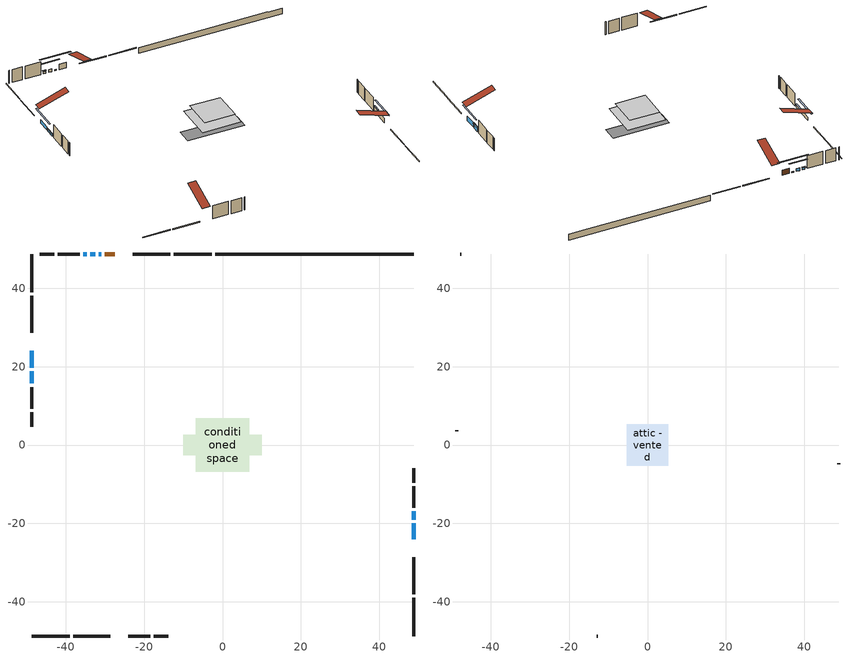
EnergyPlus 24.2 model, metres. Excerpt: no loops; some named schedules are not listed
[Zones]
conditioned space
 floor adiabatic (AdiabaticFloorConstruction): -6.78,-6.78 -6.78,6.78 6.78,6.78 6.78,-6.78 z2.9
 floor foundation (Slab1 construction): -9.99,-2.66 -9.99,2.66 9.99,2.66 9.99,-2.66 z-1.75
 wall outside (RimJoist1 construction): -2.76,48.77 -12.47,48.77 / -48.77,-48.77 -39.05,-48.77 / -48.77,48.77 -48.77,39.05 / 48.77,-48.77 48.77,-39.05 z0.46:0.76
 wall outside (RimJoist2 construction): -13.4,48.77 -22.89,48.77 / -38.13,-48.77 -28.64,-48.77 / -48.77,38.13 -48.77,28.64 / 48.77,-38.13 48.77,-28.64 z0.46:0.76
 wall outside (AdiabaticWallConstruction 1): -27.5,48.77 -30.02,48.77 z0.46:2.49
 wall outside (AdiabaticWallConstruction): 48.77,-24.03 48.77,-20.01 z0.46:2.23; -30.94,48.77 -31.63,48.77 z0.46:0.76; -32.55,48.77 -33.75,48.77 z0.46:1.51; -48.77,24.03 -48.77,19.79 z0.46:1.7; 48.77,-19.08 48.77,-16.98 z0.46:2.3; -34.68,48.77 -35.56,48.77 z0.46:1.24; -48.77,18.86 -48.77,15.73 z0.46:1.38
 wall outside (Wall1 construction): -36.49,48.77 -42.02,48.77 / -24.03,-48.77 -18.51,-48.77 / -48.77,14.8 -48.77,9.28 / 48.77,-16.05 48.77,-10.53 z0.46:5.34
 wall outside (Wall2 construction): -42.94,48.77 -46.64,48.77 / -17.58,-48.77 -13.88,-48.77 / -48.77,8.35 -48.77,4.66 / 48.77,-9.6 48.77,-5.9 z0.46:5.34
 wall foundation (FoundationWall1 construction): -1.83,48.77,-1.75 -1.83,48.77,0.46 43.71,48.77,0.46 43.71,48.77,0.42 48.77,48.77,0.42 48.77,48.77,-1.75
 window (WindowConstruction): 48.77,-24.03 48.77,-20.01 z0.46:2.23
 window (WindowConstruction 6): -30.94,48.77 -31.62,48.77 z0.46:0.76
 window (WindowConstruction 1): -32.55,48.77 -33.75,48.77 z0.46:1.51
 window (WindowConstruction 2): -48.77,24.03 -48.77,19.79 z0.46:1.7
 window (WindowConstruction 3): 48.77,-19.08 48.77,-16.98 z0.46:2.3
 window (WindowConstruction 4): -34.68,48.77 -35.56,48.77 z0.46:1.24
 window (WindowConstruction 5): -48.77,18.86 -48.77,15.73 z0.46:1.38
 door (Door): -27.5,48.77 -30.02,48.77 z0.46:2.49
 ceiling adiabatic (AdiabaticFloorConstruction): 6.78,-6.78 6.78,6.78 -6.78,6.78 -6.78,-6.78 z2.9
attic - vented
 floor to conditioned space (Floor1 construction Reversed): -5.36,-5.36 -5.36,5.36 5.36,5.36 5.36,-5.36 z5.34
 wall outside (Wall3 construction): -47.57,48.77 -47.84,48.77 / -12.95,-48.77 -12.68,-48.77 / -48.77,3.73 -48.77,3.45 / 48.77,-4.97 48.77,-4.7 z0.46:5.34
 roof outside (Roof1 construction): -26.57,48.77,5.34 -26.57,38.34,8.81 -23.82,38.34,8.81 -23.82,48.77,5.34; -24.96,-48.77,5.34 -24.96,-38.34,8.81 -27.71,-38.34,8.81 -27.71,-48.77,5.34; -48.77,24.96,5.34 -38.34,24.96,8.81 -38.34,27.71,8.81 -48.77,27.71,5.34; 48.77,-24.96,5.34 38.34,-24.96,8.81 38.34,-27.71,8.81 48.77,-27.71,5.34
shading: 48.77,-17.29 48.77,-26.75 49.18,-26.75 49.18,-17.29 z4.95; -36.77,48.77 -25.79,48.77 -25.79,49.18 -36.77,49.18 z5.91; -36.47,48.77 -29.83,48.77 -29.83,49.18 -36.47,49.18 z4.23; -48.77,17.07 -48.77,26.75 -49.18,26.75 -49.18,17.07 z4.42; 48.77,-16.78 48.77,-19.28 49.18,-19.28 49.18,-16.78 z2.51; -35.76,48.77 -34.48,48.77 -34.48,49.18 -35.76,49.18 z1.44; -48.77,15.53 -48.77,19.06 -49.18,19.06 -49.18,15.53 z1.58
[Building]
Building 1: Terrain=Suburbs
[Site:Location]
Winnipeg Intl AP_MB: Latitude {deg}=49.91; Longitude {deg}=-97.24; Time Zone {hr}=-6; Elevation {m}=239; Keep Site Location Information=Yes
[Site:GroundTemperature:Shallow]
-2.46526, -5.11642, -5.32873, -4.07063, 0.979979, 6.00706, 10.3653, 13.1261, 13.3606, 11.1152, 6.8681, 1.99523
[Site:WaterMainsTemperature]
Calculation Method=Schedule; Temperature Schedule=mains temperature schedule
[Material] Roughness=Rough; Thermal Absorptance=0.9
Name | Thickness {m} | Conductivity {W/m-K} | Density {kg/m3} | Specific Heat {J/kg-K} | Solar Absorptance | Visible Absorptance
asphalt or fiberglass shingles | 0.00635 | 0.162714 | 1121.4 | 1465.45 | 0.84 | 0.84
ceiling loosefill ins | 0.254 | 0.0480833 | 16.02 | 1046.75 | 0.7 | 0.7
ceiling stud and cavity | 0.1397 | 0.260976 | 65.682 | 1177.47 | 0.7 | 0.7
concrete 4.0 in. | 0.1016 | 1.803125 | 2242.8 | 837.4 | 0.7 | 0.7
concrete 8.0 in. | 0.2032 | 1.803125 | 2242.8 | 837.4 | 0.7 | 0.7
door material | 0.04445 | 0.188738 | 512.64 | 1214.23 | 0.7 | 0.7
exterior vertical ins | 0.0457286 | 0.029427 | 32.04 | 1214.23 | 0.7 | 0.7
floor covering | 0.0127 | 0.0433444 | 54.468 | 1339.84 | 0.6 | 0.6
floor rigid ins; wall rigid ins | 0.512978 | 0.029427 | 32.04 | 1214.23 | 0.7 | 0.7
floor stud and cavity | 0.1397 | 1.75129 | 37.0049 | 1207.88 | 0.7 | 0.7
furniture material conditioned space 1 | 0.1524 | 0.115458 | 640.8 | 1214.23 | 0.6 | 0.6
gypsum board | 0.0127 | 0.160291 | 801 | 837.4 | 0.6 | 0.6
gypsum board 1 | 0.0127 | 0.160291 | 801 | 837.4 | 0.7 | 0.7
osb sheathing 0.5 in. | 0.0127 | 0.115458 | 512.64 | 1214.23 | 0.7 | 0.7
osb sheathing 0.75 in. | 0.01905 | 0.115458 | 512.64 | 1214.23 | 0.7 | 0.7
osb sheathing 2.0 in. | 0.0508 | 0.115458 | 512.64 | 1214.23 | 0.7 | 0.7
rim joist stud and cavity | 0.0508 | 0.0451784 | 125.044 | 1163.47 | 0.6 | 0.6
rim joist stud and cavity 1 | 0.0508 | 0.0290657 | 125.044 | 1163.47 | 0.6 | 0.6
wall stud and cavity | 0.1397 | 0.0994217 | 139.0536 | 1170.24 | 0.7 | 0.7
wall stud and cavity 1 | 0.1397 | 0.100811 | 139.0536 | 1170.24 | 0.7 | 0.7
wall stud and cavity 2 | 0.0889 | 6.9971 | 50.32683 | 1063.81 | 0.6 | 0.6
wall stud and cavity 3 | 0.0889 | 0.380278 | 52.3479 | 1209.89 | 0.7 | 0.7
wall stud and cavity 4 | 0.0889 | 0.391764 | 83.0341 | 1211.67 | 0.7 | 0.7
wood siding | 0.0254 | 0.102417 | 544.68 | 1172.36 | 0.4 | 0.4
wood siding 1 | 0.00254 | 0.102417 | 544.68 | 1172.36 | 0.4 | 0.4
wood siding 2; wood siding 3; wood siding 4 | 0.0254 | 0.102417 | 544.68 | 1172.36 | 0.7 | 0.7
[WindowMaterial:SimpleGlazingSystem]
Name | U-Factor {W/m2-K} | Solar Heat Gain Coefficient
WindowMaterial | 1.58984 | 0.59
WindowMaterial 1 | 2.92871 | 0.66
WindowMaterial 2 | 2.912814 | 0.67
WindowMaterial 3 | 1.58076 | 0.59
WindowMaterial 4 | 2.96164 | 0.62
WindowMaterial 5 | 2.94291 | 0.64
WindowMaterial 6 | 5.760331 | 0.53
[Construction]
AdiabaticFloorConstruction: floor stud and cavity, floor rigid ins, osb sheathing 0.75 in., floor covering
AdiabaticWallConstruction: wood siding 3, wall rigid ins, wall stud and cavity 3, gypsum board
AdiabaticWallConstruction 1: wood siding 4, wall rigid ins, wall stud and cavity 3, gypsum board
Door: door material
Floor1 construction Reversed: gypsum board, ceiling stud and cavity, ceiling loosefill ins
FoundationWall1 construction: concrete 8.0 in., gypsum board 1
furniture construction conditioned space 1: furniture material conditioned space 1
PartitionWallConstruction: gypsum board, wall stud and cavity 4, gypsum board
RimJoist1 construction: wood siding 2, osb sheathing 2.0 in., rim joist stud and cavity
RimJoist2 construction: wood siding 2, osb sheathing 2.0 in., rim joist stud and cavity 1
Roof1 construction: asphalt or fiberglass shingles
Slab1 construction: concrete 4.0 in.
Wall1 construction: wood siding, osb sheathing 0.5 in., wall stud and cavity, gypsum board
Wall2 construction: wood siding, osb sheathing 0.5 in., wall stud and cavity 1, gypsum board
Wall3 construction: wood siding 1, wall stud and cavity 2
WindowConstruction: WindowMaterial
WindowConstruction 1: WindowMaterial 1
WindowConstruction 2: WindowMaterial 2
WindowConstruction 3: WindowMaterial 3
WindowConstruction 4: WindowMaterial 4
WindowConstruction 5: WindowMaterial 5
WindowConstruction 6: WindowMaterial 6
[Zone] Multiplier=1; Part of Total Floor Area=Yes
Name | Volume {m3}
attic - vented | 64.777
conditioned space | 725.4
[Space]
Name | Zone | Volume {m3}
attic - vented 1 | attic - vented | 64.777
conditioned space 1 | conditioned space | 725.4
[ZoneInfiltration:EffectiveLeakageArea]
infil attic - vented 1: Zone or Space=attic - vented 1; Schedule=Always On Discrete; Effective Air Leakage Area {cm2}=3824.67; Stack Coefficient=0.00058096; Wind Coefficient=1.62852e-05
[ZoneMixing]
whole house fan mix: Zone or Space=attic - vented; Schedule=Always On Continuous; Design Flow Rate Calculation Method=Flow/Zone; Design Flow Rate {m3/s}=0; Source Zone or Space=conditioned space
[SurfaceProperty:ExposedFoundationPerimeter]
Slab1: Exposed Perimeter Calculation Method=TotalExposedPerimeter; Total Exposed Perimeter {m}=50.598
[InternalMass] Zone or ZoneList=conditioned space; Space or SpaceList=conditioned space 1
Name | Construction | Surface Area {m2}
furniture mass conditioned space 1 | furniture construction conditioned space 1 | 116.08
partition wall mass | PartitionWallConstruction | 290.2
[Lights]
interior lighting: Zone or ZoneList or Space or SpaceList=conditioned space 1; Schedule=interior lighting schedule; Design Level Calculation Method=LightingLevel; Lighting Level {W}=343.2; Return Air Fraction=0; Fraction Radiant=0.6; Fraction Visible=0.2; Fraction Replaceable=1
[People]
occupants: Zone or ZoneList or Space or SpaceList=conditioned space 1; Number of People Schedule=occupants schedule; Number of People Calculation Method=People; Number of People=3; Fraction Radiant=0.314171; Sensible Heat Fraction=0.56303; Activity Level Schedule=occupants activity schedule; Carbon Dioxide Generation Rate {m3/s-W}=0; Enable ASHRAE 55 Comfort Warnings=No; Mean Radiant Temperature Calculation Type=EnclosureAveraged
[ElectricEquipment] Zone or ZoneList or Space or SpaceList=conditioned space 1; Design Level Calculation Method=EquipmentLevel
Name | Schedule | Design Level {W} | Fraction Latent | Fraction Radiant | Fraction Lost
clothes dryer | clothes dryer schedule | 140.772 | 0.015 | 0.081 | 0.85
clothes washer | clothes washer schedule | 32.1985 | 0.03 | 0.162 | 0.7
cooking range | cooking range schedule | 215.147 | 0.08 | 0.432 | 0.2
dishwasher | dishwasher schedule | 66.8632 | 0.3 | 0.18 | 0.4
fridge | fridge schedule | 72.9452 | 0 | 0.6 | 0
mech vent house fan | mech vent house fan schedule | 10 | 0 | 0 | 1
mech vent house fan cfis | mech vent house fan cfis schedule | 0 | 0 | 0 | 0
misc plug loads | misc plug loads schedule | 494.7 | 0.045 | 0.513 | 0.1
whole house fan | Always On Discrete | 0 | 0 | 0 | 1
[OtherEquipment] Zone or ZoneList or Space or SpaceList=conditioned space 1; Design Level Calculation Method=EquipmentLevel
Name | Fuel Type | Schedule | Design Level {W} | Fraction Latent | Fraction Radiant | Fraction Lost
clothes dryer 1 | Electricity | clothes dryer schedule | 0 | 0.015 | 0.081 | 0.85
cooking range 1 | Electricity | cooking range schedule | 0 | 0.08 | 0.432 | 0.2
general water use latent | None | general water use schedule | 62.594 | 1 | 0 | 0
general water use sensible | None | general water use schedule | -61.6891 | 0 | 0.6 | 0
mech vent house fan latent load | None | Always On Discrete | 0 | 1 | 0 | 0
mech vent house fan sensible load | None | Always On Discrete | 0 | 0 | 0 | 0
water heater energy adjustment1 | NaturalGas | Always On Discrete | 0.01 | 0 | 0 | 1
[ZoneInfiltration:DesignFlowRate] Zone or ZoneList or Space or SpaceList=conditioned space 1; Schedule=Always On Discrete; Design Flow Rate Calculation Method=Flow/Zone; Design Flow Rate {m3/s}=0
infil flow; natural vent flow; whole house fan flow
[AvailabilityManager:Scheduled]
central ac and furnace airloop Availability Manager: Schedule=Always On Discrete
[Foundation:Kiva]
Foundation Kiva 1: Initial Indoor Air Temperature {C}=21; Wall Height Above Grade {m}=0.460004; Wall Depth Below Slab {m}=0.2032; Custom Block Material Name 1=exterior vertical ins; Custom Block Depth 1 {m}=2.21001; Custom Block X Position 1 {m}=0.2159; Custom Block Z Position 1 {m}=0
[Foundation:Kiva:Settings]
Soil Conductivity {W/m-K}=0.849921; Soil Density {kg/m3}=1842.3; Soil Specific Heat {J/kg-K}=418.7; Ground Solar Absorptivity=0.9; Ground Thermal Absorptivity=0.9; Ground Surface Roughness {m}=0.03; Far-Field Width {m}=40; Deep-Ground Boundary Condition=ZeroFlux; Deep-Ground Depth {m}=40; Minimum Cell Dimension {m}=0.2; Maximum Cell Growth Coefficient=3; Simulation Timestep=Timestep
[Exterior:Lights]
exterior lighting: Schedule=exterior lighting schedule; Design Level {W}=75.6
[EnergyManagementSystem:GlobalVariable]
central_ac_and_furnace_airloop_Fan_RTF
infil_program_Qfan
infil_program_Qinf
natural_vent_program_Qnv
natural_vent_program_Qwhf
[EnergyManagementSystem:Sensor]
Name | Output:Variable or Output:Meter Index Key | Output:Variable or Output:Meter
airflow_gain | infil flow | Infiltration Sensible Heat Gain Energy
airflow_gain_1 | natural vent flow | Infiltration Sensible Heat Gain Energy
airflow_gain_2 | whole house fan flow | Infiltration Sensible Heat Gain Energy
airflow_loss | infil flow | Infiltration Sensible Heat Loss Energy
airflow_loss_1 | natural vent flow | Infiltration Sensible Heat Loss Energy
airflow_loss_2 | whole house fan flow | Infiltration Sensible Heat Loss Energy
clg_load_cond |  | Cooling:EnergyTransfer:Zone:CONDITIONED SPACE
clg_sp_s; clg_sp_s_1 | cooling setpoint | Schedule Value
clothes_dryer_exhaust_0_sch_s | clothes dryer exhaust 0 schedule | Schedule Value
cool_season | cooling season schedule | Schedule Value
htg_load_cond |  | Heating:EnergyTransfer:Zone:CONDITIONED SPACE
htg_sp_s; htg_sp_s_1 | heating setpoint | Schedule Value
ig_ee_conv | clothes dryer | Electric Equipment Convective Heating Energy
ig_ee_conv_2 | cooking range | Electric Equipment Convective Heating Energy
ig_ee_conv_4 | fridge | Electric Equipment Convective Heating Energy
ig_ee_conv_5 | misc plug loads | Electric Equipment Convective Heating Energy
ig_ee_conv_6 | whole house fan | Electric Equipment Convective Heating Energy
ig_ee_rad | clothes dryer | Electric Equipment Radiant Heating Energy
ig_ee_rad_2 | cooking range | Electric Equipment Radiant Heating Energy
ig_ee_rad_4 | fridge | Electric Equipment Radiant Heating Energy
ig_ee_rad_5 | misc plug loads | Electric Equipment Radiant Heating Energy
ig_ee_rad_6 | whole house fan | Electric Equipment Radiant Heating Energy
ig_lgt_conv | interior lighting | Lights Convective Heating Energy
ig_lgt_rad | interior lighting | Lights Radiant Heating Energy
ig_lgt_vis | interior lighting | Lights Visible Radiation Heating Energy
ig_oe_conv | clothes dryer 1 | Other Equipment Convective Heating Energy
ig_oe_conv_1 | cooking range 1 | Other Equipment Convective Heating Energy
ig_oe_conv_2 | general water use latent | Other Equipment Convective Heating Energy
ig_oe_conv_3 | general water use sensible | Other Equipment Convective Heating Energy
ig_oe_conv_4 | water heater energy adjustment1 | Other Equipment Convective Heating Energy
ig_oe_rad | clothes dryer 1 | Other Equipment Radiant Heating Energy
ig_oe_rad_1 | cooking range 1 | Other Equipment Radiant Heating Energy
ig_oe_rad_2 | general water use latent | Other Equipment Radiant Heating Energy
ig_oe_rad_3 | general water use sensible | Other Equipment Radiant Heating Energy
ig_oe_rad_4 | water heater energy adjustment1 | Other Equipment Radiant Heating Energy
ig_ppl_conv | occupants | People Convective Heating Energy
ig_ppl_rad | occupants | People Radiant Heating Energy
im_conv | furniture mass conditioned space 1 | Surface Inside Face Convection Heat Gain Energy
im_conv_1 | partition wall mass | Surface Inside Face Convection Heat Gain Energy
im_ig | furniture mass conditioned space 1 | Surface Inside Face Internal Gains Radiation Heat Gain Energy
im_ig_1 | partition wall mass | Surface Inside Face Internal Gains Radiation Heat Gain Energy
im_lgt | furniture mass conditioned space 1 | Surface Inside Face Lights Radiation Heat Gain Energy
im_lgt_1 | partition wall mass | Surface Inside Face Lights Radiation Heat Gain Energy
im_sol | furniture mass conditioned space 1 | Surface Inside Face Solar Radiation Heat Gain Energy
im_sol_1 | partition wall mass | Surface Inside Face Solar Radiation Heat Gain Energy
im_surf | furniture mass conditioned space 1 | Surface Inside Face Net Surface Thermal Radiation Heat Gain Energy
im_surf_1 | partition wall mass | Surface Inside Face Net Surface Thermal Radiation Heat Gain Energy
mv_conv | mech vent house fan | Electric Equipment Convective Heating Energy
mv_conv_1 | mech vent house fan cfis | Electric Equipment Convective Heating Energy
mv_conv_2 | mech vent house fan latent load | Other Equipment Convective Heating Energy
mv_conv_3 | mech vent house fan sensible load | Other Equipment Convective Heating Energy
mv_rad | mech vent house fan | Electric Equipment Radiant Heating Energy
mv_rad_1 | mech vent house fan cfis | Electric Equipment Radiant Heating Energy
mv_rad_2 | mech vent house fan latent load | Other Equipment Radiant Heating Energy
mv_rad_3 | mech vent house fan sensible load | Other Equipment Radiant Heating Energy
natural_vent_s | natural vent schedule | Schedule Value
out_pb_s |  | Site Outdoor Air Barometric Pressure
out_wt_s |  | Site Outdoor Air Humidity Ratio
site_vw_s |  | Site Wind Speed
ss_back_out | Window1 | Surface Window Shortwave from Zone Back Out Window Heat Transfer Rate
ss_back_out_1 | Window12 | Surface Window Shortwave from Zone Back Out Window Heat Transfer Rate
ss_back_out_2 | Window3 | Surface Window Shortwave from Zone Back Out Window Heat Transfer Rate
ss_back_out_3 | Window4 | Surface Window Shortwave from Zone Back Out Window Heat Transfer Rate
ss_back_out_4 | Window7 | Surface Window Shortwave from Zone Back Out Window Heat Transfer Rate
ss_back_out_5 | Window8 | Surface Window Shortwave from Zone Back Out Window Heat Transfer Rate
ss_back_out_6 | Window9 | Surface Window Shortwave from Zone Back Out Window Heat Transfer Rate
ss_conv | Door1 | Surface Inside Face Convection Heat Gain Energy
ss_conv_1 | Window1 | Surface Inside Face Convection Heat Gain Energy
ss_conv_2 | Window12 | Surface Inside Face Convection Heat Gain Energy
ss_conv_3 | Window3 | Surface Inside Face Convection Heat Gain Energy
ss_conv_4 | Window4 | Surface Inside Face Convection Heat Gain Energy
ss_conv_5 | Window7 | Surface Inside Face Convection Heat Gain Energy
ss_conv_6 | Window8 | Surface Inside Face Convection Heat Gain Energy
ss_conv_7 | Window9 | Surface Inside Face Convection Heat Gain Energy
ss_ig | Door1 | Surface Inside Face Internal Gains Radiation Heat Gain Energy
ss_ig_1 | Window1 | Surface Inside Face Internal Gains Radiation Heat Gain Energy
ss_ig_2 | Window12 | Surface Inside Face Internal Gains Radiation Heat Gain Energy
ss_ig_3 | Window3 | Surface Inside Face Internal Gains Radiation Heat Gain Energy
ss_ig_4 | Window4 | Surface Inside Face Internal Gains Radiation Heat Gain Energy
ss_ig_5 | Window7 | Surface Inside Face Internal Gains Radiation Heat Gain Energy
ss_ig_6 | Window8 | Surface Inside Face Internal Gains Radiation Heat Gain Energy
ss_ig_7 | Window9 | Surface Inside Face Internal Gains Radiation Heat Gain Energy
ss_lgt | Door1 | Surface Inside Face Lights Radiation Heat Gain Energy
ss_sol | Door1 | Surface Inside Face Solar Radiation Heat Gain Energy
ss_surf | Door1 | Surface Inside Face Net Surface Thermal Radiation Heat Gain Energy
ss_surf_1 | Window1 | Surface Inside Face Net Surface Thermal Radiation Heat Gain Energy
ss_surf_2 | Window12 | Surface Inside Face Net Surface Thermal Radiation Heat Gain Energy
ss_surf_3 | Window3 | Surface Inside Face Net Surface Thermal Radiation Heat Gain Energy
ss_surf_4 | Window4 | Surface Inside Face Net Surface Thermal Radiation Heat Gain Energy
ss_surf_5 | Window7 | Surface Inside Face Net Surface Thermal Radiation Heat Gain Energy
ss_surf_6 | Window8 | Surface Inside Face Net Surface Thermal Radiation Heat Gain Energy
ss_surf_7 | Window9 | Surface Inside Face Net Surface Thermal Radiation Heat Gain Energy
ss_trans_in | Window1 | Surface Window Transmitted Solar Radiation Rate
ss_trans_in_1 | Window12 | Surface Window Transmitted Solar Radiation Rate
ss_trans_in_2 | Window3 | Surface Window Transmitted Solar Radiation Rate
ss_trans_in_3 | Window4 | Surface Window Transmitted Solar Radiation Rate
ss_trans_in_4 | Window7 | Surface Window Transmitted Solar Radiation Rate
ss_trans_in_5 | Window8 | Surface Window Transmitted Solar Radiation Rate
ss_trans_in_6 | Window9 | Surface Window Transmitted Solar Radiation Rate
ss_trans_out | Window1 | Surface Inside Face Initial Transmitted Diffuse Transmitted Out Window Solar Radiation Rate
ss_trans_out_1 | Window12 | Surface Inside Face Initial Transmitted Diffuse Transmitted Out Window Solar Radiation Rate
ss_trans_out_2 | Window3 | Surface Inside Face Initial Transmitted Diffuse Transmitted Out Window Solar Radiation Rate
ss_trans_out_3 | Window4 | Surface Inside Face Initial Transmitted Diffuse Transmitted Out Window Solar Radiation Rate
ss_trans_out_4 | Window7 | Surface Inside Face Initial Transmitted Diffuse Transmitted Out Window Solar Radiation Rate
ss_trans_out_5 | Window8 | Surface Inside Face Initial Transmitted Diffuse Transmitted Out Window Solar Radiation Rate
ss_trans_out_6 | Window9 | Surface Inside Face Initial Transmitted Diffuse Transmitted Out Window Solar Radiation Rate
s_conv | Floor1 | Surface Inside Face Convection Heat Gain Energy
s_conv_1 | FoundationWall1 | Surface Inside Face Convection Heat Gain Energy
s_conv_10 | RimJoist2:270 | Surface Inside Face Convection Heat Gain Energy
s_conv_11 | RimJoist2:90 | Surface Inside Face Convection Heat Gain Energy
s_conv_12 | Slab1 | Surface Inside Face Convection Heat Gain Energy
s_conv_13 | Wall1:0 | Surface Inside Face Convection Heat Gain Energy
s_conv_14 | Wall1:180 | Surface Inside Face Convection Heat Gain Energy
s_conv_15 | Wall1:270 | Surface Inside Face Convection Heat Gain Energy
s_conv_16 | Wall1:90 | Surface Inside Face Convection Heat Gain Energy
s_conv_17 | Wall2:0 | Surface Inside Face Convection Heat Gain Energy
s_conv_18 | Wall2:180 | Surface Inside Face Convection Heat Gain Energy
s_conv_19 | Wall2:270 | Surface Inside Face Convection Heat Gain Energy
s_conv_2 | inferred conditioned ceiling | Surface Inside Face Convection Heat Gain Energy
s_conv_20 | Wall2:90 | Surface Inside Face Convection Heat Gain Energy
s_conv_3 | inferred conditioned floor | Surface Inside Face Convection Heat Gain Energy
s_conv_4 | RimJoist1:0 | Surface Inside Face Convection Heat Gain Energy
s_conv_5 | RimJoist1:180 | Surface Inside Face Convection Heat Gain Energy
s_conv_6 | RimJoist1:270 | Surface Inside Face Convection Heat Gain Energy
s_conv_7 | RimJoist1:90 | Surface Inside Face Convection Heat Gain Energy
s_conv_8 | RimJoist2:0 | Surface Inside Face Convection Heat Gain Energy
s_conv_9 | RimJoist2:180 | Surface Inside Face Convection Heat Gain Energy
s_ig | Floor1 | Surface Inside Face Internal Gains Radiation Heat Gain Energy
s_ig_1 | FoundationWall1 | Surface Inside Face Internal Gains Radiation Heat Gain Energy
s_ig_10 | RimJoist2:270 | Surface Inside Face Internal Gains Radiation Heat Gain Energy
s_ig_11 | RimJoist2:90 | Surface Inside Face Internal Gains Radiation Heat Gain Energy
s_ig_12 | Slab1 | Surface Inside Face Internal Gains Radiation Heat Gain Energy
s_ig_13 | Wall1:0 | Surface Inside Face Internal Gains Radiation Heat Gain Energy
s_ig_14 | Wall1:180 | Surface Inside Face Internal Gains Radiation Heat Gain Energy
s_ig_15 | Wall1:270 | Surface Inside Face Internal Gains Radiation Heat Gain Energy
s_ig_16 | Wall1:90 | Surface Inside Face Internal Gains Radiation Heat Gain Energy
s_ig_17 | Wall2:0 | Surface Inside Face Internal Gains Radiation Heat Gain Energy
s_ig_18 | Wall2:180 | Surface Inside Face Internal Gains Radiation Heat Gain Energy
s_ig_19 | Wall2:270 | Surface Inside Face Internal Gains Radiation Heat Gain Energy
s_ig_2 | inferred conditioned ceiling | Surface Inside Face Internal Gains Radiation Heat Gain Energy
s_ig_20 | Wall2:90 | Surface Inside Face Internal Gains Radiation Heat Gain Energy
s_ig_3 | inferred conditioned floor | Surface Inside Face Internal Gains Radiation Heat Gain Energy
s_ig_4 | RimJoist1:0 | Surface Inside Face Internal Gains Radiation Heat Gain Energy
s_ig_5 | RimJoist1:180 | Surface Inside Face Internal Gains Radiation Heat Gain Energy
s_ig_6 | RimJoist1:270 | Surface Inside Face Internal Gains Radiation Heat Gain Energy
s_ig_7 | RimJoist1:90 | Surface Inside Face Internal Gains Radiation Heat Gain Energy
s_ig_8 | RimJoist2:0 | Surface Inside Face Internal Gains Radiation Heat Gain Energy
s_ig_9 | RimJoist2:180 | Surface Inside Face Internal Gains Radiation Heat Gain Energy
s_lgt | Floor1 | Surface Inside Face Lights Radiation Heat Gain Energy
s_lgt_1 | FoundationWall1 | Surface Inside Face Lights Radiation Heat Gain Energy
s_lgt_10 | RimJoist2:270 | Surface Inside Face Lights Radiation Heat Gain Energy
s_lgt_11 | RimJoist2:90 | Surface Inside Face Lights Radiation Heat Gain Energy
s_lgt_12 | Slab1 | Surface Inside Face Lights Radiation Heat Gain Energy
s_lgt_13 | Wall1:0 | Surface Inside Face Lights Radiation Heat Gain Energy
s_lgt_14 | Wall1:180 | Surface Inside Face Lights Radiation Heat Gain Energy
s_lgt_15 | Wall1:270 | Surface Inside Face Lights Radiation Heat Gain Energy
s_lgt_16 | Wall1:90 | Surface Inside Face Lights Radiation Heat Gain Energy
s_lgt_17 | Wall2:0 | Surface Inside Face Lights Radiation Heat Gain Energy
s_lgt_18 | Wall2:180 | Surface Inside Face Lights Radiation Heat Gain Energy
s_lgt_19 | Wall2:270 | Surface Inside Face Lights Radiation Heat Gain Energy
s_lgt_2 | inferred conditioned ceiling | Surface Inside Face Lights Radiation Heat Gain Energy
s_lgt_20 | Wall2:90 | Surface Inside Face Lights Radiation Heat Gain Energy
